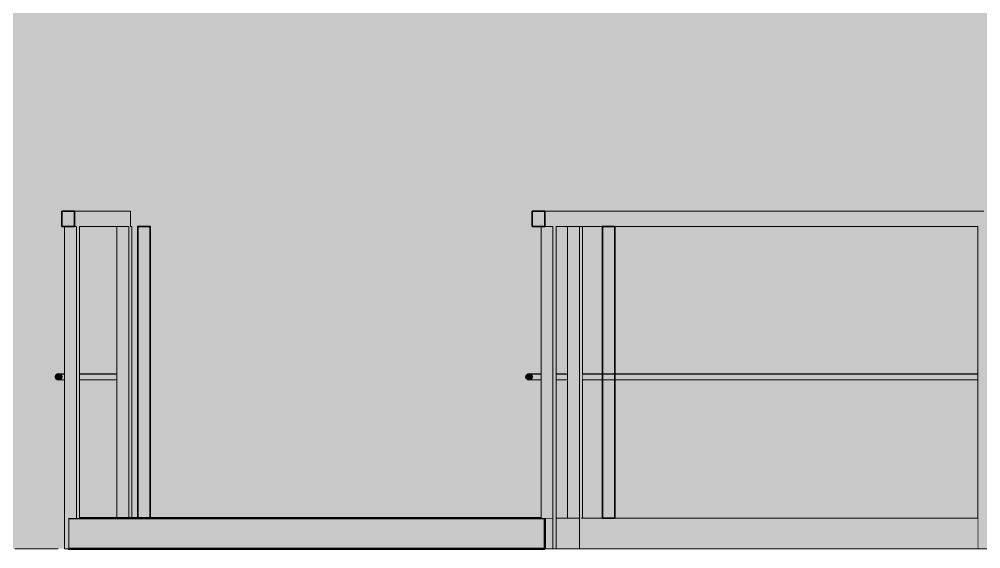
# Model space of a CAD drawing. Header units: millimetres. Extents: x -46169 to 247764, y -86316 to 18123.
# Drawn here: x 233686 to 236822, y -74327 to -72602 of the extents above; entities that cross this region are included whole.
import ezdxf

# ---------------------------------------------------------------- set-up
doc = ezdxf.new("R2010")
doc.units = ezdxf.units.MM
doc.header["$MEASUREMENT"] = 0
doc.linetypes.add('Dashed', pattern=[2822.222233, 1411.111116, -1411.111116])
doc.linetypes.add('Wipeout_Contour', pattern=[1000, 0, -1000])
for name, color, linetype, lineweight in [('0_Pen_No__7', 7, 'Continuous', 35), ('A-95-P_Drawing_Pen_No__2', 8, 'Continuous', 15), ('New_A-20-M_Floor_Slab_Pen_No__89', 8, 'Continuous', 20)]:
    doc.layers.add(name, color=color, linetype=linetype, lineweight=lineweight)
for name, color, linetype, lineweight, true_color in [('A-95-P_Drawing_Pen_No__62', 7, 'Continuous', 20, 0xaaaaaa), ('New_A-20-M_Floor_Slab_Pen_No__29', 7, 'Continuous', 50, 0x2a2a2a), ('New_A-20-M_Floor_Slab_Pen_No__81', 7, 'Continuous', 20, 0x6a6a6a), ('New_A-25-M_Wall_Ext_Pen_No__104', 7, 'Continuous', 15, 0xa6a6a6), ('New_A-25-M_Wall_Ext_Pen_No__44', 7, 'Continuous', 35, 0x444444), ('New_A-25-M_Wall_Ext_Pen_No__64', 7, 'Continuous', 20, 0x606060)]:
    doc.layers.add(name, color=color, linetype=linetype, lineweight=lineweight, true_color=true_color)
for name, color, linetype in [('New_A-20-M_Floor_Slab', 7, 'Continuous'), ('New_A-25-M_Wall_Ext', 7, 'Continuous'), ('New_A-25-M_Wall_Int', 7, 'Continuous')]:
    doc.layers.add(name, color=color, linetype=linetype)

# ---------------------------------------------------------------- blocks, each defined once
blk = doc.blocks.new('Section Elem_36_5', base_point=(221877.1, -83027.5))
at = {"color": 254, "linetype": 'Wipeout_Contour', "lineweight": 0, "ltscale": 1226245.416531053}
blk.add_wipeout([(233883.4, -73757.5), (234000.6, -73757.5), (234005, -73758.7), (234005, -73277.5), (233883.4, -73277.5)], dxfattribs=at).dxf.layer = 'New_A-25-M_Wall_Int'
at = {"color": 254, "linetype": 'Wipeout_Contour', "lineweight": 0, "ltscale": 1233417.399695848}
blk.add_wipeout([(235437.1, -73757.5), (235470.1, -73757.5), (235474.5, -73758.7), (235474.5, -73277.5), (235437.1, -73277.5)], dxfattribs=at).dxf.layer = 'New_A-25-M_Wall_Int'
at = {"color": 254, "linetype": 'Wipeout_Contour', "lineweight": 0, "ltscale": 989384.672698}
blk.add_wipeout([(235523.5, -73757.5), (236812, -73757.5), (236812, -73277.5), (235523.5, -73277.5)], dxfattribs=at).dxf.layer = 'New_A-25-M_Wall_Int'
at = {"color": 254, "linetype": 'Wipeout_Contour', "lineweight": 0, "ltscale": 1226833.685990516}
blk.add_wipeout([(233883.4, -73777.5), (233883.4, -74227.5), (234005, -74227.5), (234005, -73776.3), (234000.6, -73777.5)], dxfattribs=at).dxf.layer = 'New_A-25-M_Wall_Int'
at = {"color": 254, "linetype": 'Wipeout_Contour', "lineweight": 0, "ltscale": 1234002.231735214}
blk.add_wipeout([(235437.1, -74227.5), (235474.5, -74227.5), (235474.5, -73776.3), (235470.1, -73777.5), (235437.1, -73777.5)], dxfattribs=at).dxf.layer = 'New_A-25-M_Wall_Int'
at = {"color": 254, "linetype": 'Wipeout_Contour', "lineweight": 0, "ltscale": 989962.97409}
blk.add_wipeout([(235523.5, -73777.5), (235523.5, -74227.5), (236812, -74227.5), (236812, -73777.5)], dxfattribs=at).dxf.layer = 'New_A-25-M_Wall_Int'
blk = doc.blocks.new('Section Elem_122_5', base_point=(221877.1, -83027.5))
at = {"color": 254, "linetype": 'Wipeout_Contour', "lineweight": 0, "ltscale": 986413.53574}
blk.add_wipeout([(235513.1, -73227.5), (235432, -73227.5), (235432, -73277.5), (235513.1, -73277.5)], dxfattribs=at).dxf.layer = 'New_A-25-M_Wall_Ext'
at = {"color": 254, "linetype": 'Wipeout_Contour', "lineweight": 0, "ltscale": 740015.530674}
blk.add_wipeout([(235383.7, -73757.5), (235388.1, -73758.7), (235388.1, -73757.5)], dxfattribs=at).dxf.layer = 'New_A-25-M_Wall_Ext'
at = {"color": 254, "linetype": 'Wipeout_Contour', "lineweight": 0, "ltscale": 740033.030632}
blk.add_wipeout([(235383.7, -73777.5), (235388.1, -73777.5), (235388.1, -73776.3)], dxfattribs=at).dxf.layer = 'New_A-25-M_Wall_Ext'
at = {"layer": 'New_A-25-M_Wall_Ext_Pen_No__64', "linetype": 'Continuous'}
for p, q in [((235432, -73227.5), (235513.1, -73227.5)), ((235383.7, -73757.5), (235388.1, -73757.5)), ((235383.7, -73777.5), (235388.1, -73777.5))]:
    blk.add_line(p, q, dxfattribs=at)
at = {"color": 254, "linetype": 'Wipeout_Contour', "lineweight": 0, "ltscale": 1481017.358937463}
blk.add_wipeout([(235474.5, -73277.5), (235474.5, -74227.5), (235512.2, -74227.5), (235512.2, -74327.5), (235513.2, -74327.5), (235513.2, -73277.5)], dxfattribs=at).dxf.layer = 'New_A-25-M_Wall_Ext'
at = {"color": 254, "linetype": 'Wipeout_Contour', "lineweight": 0, "ltscale": 1481123.649688794}
blk.add_wipeout([(235513.2, -73277.5), (235513.2, -74327.5), (235518.4, -74327.5), (235518.4, -74227.5), (235523.5, -74227.5), (235523.5, -73277.5)], dxfattribs=at).dxf.layer = 'New_A-25-M_Wall_Ext'
at = {"color": 254, "linetype": 'Wipeout_Contour', "lineweight": 0, "ltscale": 1233704.301980527}
blk.add_wipeout([(235437.1, -73757.5), (235437.1, -73758.8), (235474.5, -73758.8), (235474.5, -73758.7), (235470.1, -73757.5)], dxfattribs=at).dxf.layer = 'New_A-25-M_Wall_Ext'
at = {"layer": 'New_A-25-M_Wall_Ext_Pen_No__64', "linetype": 'Continuous'}
for p, q in [((235437.1, -73277.5), (235513.1, -73277.5)), ((235513.2, -74327.5), (235513.2, -73277.5)), ((235523.5, -74227.5), (235523.5, -73277.5)), ((235512.2, -74327.5), (235513.2, -74327.5)), ((235513.2, -74327.5), (235518.5, -74327.5))]:
    blk.add_line(p, q, dxfattribs=at)
at = {"color": 254, "linetype": 'Wipeout_Contour', "lineweight": 0, "ltscale": 986955.621759}
blk.add_wipeout([(235474.5, -73758.8), (235437.1, -73758.8), (235437.1, -73762.5), (235474.5, -73762.5)], dxfattribs=at).dxf.layer = 'New_A-25-M_Wall_Ext'
at = {"color": 254, "linetype": 'Wipeout_Contour', "lineweight": 0, "ltscale": 986960.799752}
blk.add_wipeout([(235437.1, -73767.5), (235474.5, -73767.5), (235474.5, -73762.5), (235437.1, -73762.5)], dxfattribs=at).dxf.layer = 'New_A-25-M_Wall_Ext'
at = {"color": 254, "linetype": 'Wipeout_Contour', "lineweight": 0, "ltscale": 986966.779106}
blk.add_wipeout([(235437.1, -73767.5), (235437.1, -73772.5), (235474.5, -73772.5), (235474.5, -73767.5)], dxfattribs=at).dxf.layer = 'New_A-25-M_Wall_Ext'
at = {"color": 254, "linetype": 'Wipeout_Contour', "lineweight": 0, "ltscale": 986971.957649}
blk.add_wipeout([(235437.1, -73772.5), (235437.1, -73776.2), (235474.5, -73776.2), (235474.5, -73772.5)], dxfattribs=at).dxf.layer = 'New_A-25-M_Wall_Ext'
at = {"layer": 'New_A-25-M_Wall_Ext_Pen_No__64', "linetype": 'Continuous'}
for p, q in [((235437.1, -73757.5), (235470.1, -73757.5)), ((235470.1, -73757.5), (235474.5, -73758.7))]:
    blk.add_line(p, q, dxfattribs=at)
at = {"color": 254, "linetype": 'Wipeout_Contour', "lineweight": 0, "ltscale": 1233731.599846331}
blk.add_wipeout([(235437.1, -73777.5), (235470.1, -73777.5), (235474.5, -73776.3), (235474.5, -73776.2), (235437.1, -73776.2)], dxfattribs=at).dxf.layer = 'New_A-25-M_Wall_Ext'
at = {"layer": 'New_A-25-M_Wall_Ext_Pen_No__64', "linetype": 'Continuous'}
for p, q in [((235474.5, -74227.5), (235474.5, -73277.5)), ((235437.1, -73777.5), (235470.1, -73777.5)), ((235474.5, -73776.3), (235470.1, -73777.5))]:
    blk.add_line(p, q, dxfattribs=at)
blk = doc.blocks.new('Section Elem_123_5', base_point=(221877.1, -83027.5))
at = {"color": 254, "linetype": 'Wipeout_Contour', "lineweight": 0, "ltscale": 980651.785856}
blk.add_wipeout([(233878.3, -73227.5), (233878.3, -73277.5), (234048.8, -73277.5), (234048.8, -73227.5)], dxfattribs=at).dxf.layer = 'New_A-25-M_Wall_Ext'
at = {"color": 254, "linetype": 'Wipeout_Contour', "lineweight": 0, "ltscale": 735568.997675}
blk.add_wipeout([(233834.4, -73757.5), (233830, -73757.5), (233834.4, -73758.7)], dxfattribs=at).dxf.layer = 'New_A-25-M_Wall_Ext'
at = {"color": 254, "linetype": 'Wipeout_Contour', "lineweight": 0, "ltscale": 735586.603402}
blk.add_wipeout([(233834.4, -73776.3), (233830, -73777.5), (233834.4, -73777.5)], dxfattribs=at).dxf.layer = 'New_A-25-M_Wall_Ext'
at = {"layer": 'New_A-25-M_Wall_Ext_Pen_No__64', "linetype": 'Continuous'}
for p, q in [((233878.3, -73227.5), (234048.8, -73227.5)), ((233830, -73757.5), (233834.4, -73757.5)), ((233830, -73777.5), (233834.4, -73777.5))]:
    blk.add_line(p, q, dxfattribs=at)
at = {"color": 254, "linetype": 'Wipeout_Contour', "lineweight": 0, "ltscale": 981484.806769}
blk.add_wipeout([(234043.7, -73277.5), (234005, -73277.5), (234005, -74227.5), (234043.7, -74227.5)], dxfattribs=at).dxf.layer = 'New_A-25-M_Wall_Ext'
at = {"color": 254, "linetype": 'Wipeout_Contour', "lineweight": 0, "ltscale": 981578.284053}
blk.add_wipeout([(234043.7, -74227.5), (234054, -74227.5), (234054, -73277.5), (234043.7, -73277.5)], dxfattribs=at).dxf.layer = 'New_A-25-M_Wall_Ext'
at = {"color": 254, "linetype": 'Wipeout_Contour', "lineweight": 0, "ltscale": 1226525.423375058}
blk.add_wipeout([(233883.4, -73757.5), (233883.4, -73758.8), (234003.6, -73758.8), (233999, -73757.6), (233999.5, -73757.5)], dxfattribs=at).dxf.layer = 'New_A-25-M_Wall_Ext'
at = {"layer": 'New_A-25-M_Wall_Ext_Pen_No__64', "linetype": 'Continuous'}
for p, q in [((234048.8, -73277.5), (234048.8, -73227.5)), ((233883.4, -73277.5), (234043.7, -73277.5)), ((234043.7, -74227.5), (234043.7, -73277.5)), ((234049.5, -73277.5), (234054, -73277.5)), ((234054, -74227.5), (234054, -73277.5))]:
    blk.add_line(p, q, dxfattribs=at)
at = {"color": 254, "linetype": 'Wipeout_Contour', "lineweight": 0, "ltscale": 1226760.073747872}
blk.add_wipeout([(234000.6, -73757.5), (233999.5, -73757.5), (234004.5, -73758.8), (234005, -73758.8), (234005, -73758.7)], dxfattribs=at).dxf.layer = 'New_A-25-M_Wall_Ext'
at = {"color": 254, "linetype": 'Wipeout_Contour', "lineweight": 0, "ltscale": 1226540.196919064}
blk.add_wipeout([(234003.6, -73758.8), (233883.4, -73758.8), (233883.4, -73762.5), (234005, -73762.5), (234005, -73760.2)], dxfattribs=at).dxf.layer = 'New_A-25-M_Wall_Ext'
at = {"color": 254, "linetype": 'Wipeout_Contour', "lineweight": 0, "ltscale": 736061.847002}
blk.add_wipeout([(234004.5, -73758.8), (234005, -73759.3), (234005, -73758.8)], dxfattribs=at).dxf.layer = 'New_A-25-M_Wall_Ext'
at = {"color": 254, "linetype": 'Wipeout_Contour', "lineweight": 0, "ltscale": 981192.563206}
blk.add_wipeout([(233883.4, -73767.5), (234005, -73767.5), (234005, -73762.5), (233883.4, -73762.5)], dxfattribs=at).dxf.layer = 'New_A-25-M_Wall_Ext'
at = {"color": 254, "linetype": 'Wipeout_Contour', "lineweight": 0, "ltscale": 981198.57771}
blk.add_wipeout([(234005, -73767.5), (233883.4, -73767.5), (233883.4, -73772.5), (234005, -73772.5)], dxfattribs=at).dxf.layer = 'New_A-25-M_Wall_Ext'
at = {"color": 254, "linetype": 'Wipeout_Contour', "lineweight": 0, "ltscale": 1226561.114272208}
blk.add_wipeout([(233883.4, -73776.2), (234003.6, -73776.2), (234005, -73774.8), (234005, -73772.5), (233883.4, -73772.5)], dxfattribs=at).dxf.layer = 'New_A-25-M_Wall_Ext'
at = {"layer": 'New_A-25-M_Wall_Ext_Pen_No__64', "linetype": 'Continuous'}
for p, q in [((233883.4, -73757.5), (234000.6, -73757.5)), ((234000.6, -73757.5), (234005, -73758.7))]:
    blk.add_line(p, q, dxfattribs=at)
at = {"color": 254, "linetype": 'Wipeout_Contour', "lineweight": 0, "ltscale": 736077.470918}
blk.add_wipeout([(234004.5, -73776.2), (234005, -73776.2), (234005, -73775.7)], dxfattribs=at).dxf.layer = 'New_A-25-M_Wall_Ext'
at = {"color": 254, "linetype": 'Wipeout_Contour', "lineweight": 0, "ltscale": 1226554.036906113}
blk.add_wipeout([(233883.4, -73776.2), (233883.4, -73777.5), (233999.5, -73777.5), (233999, -73777.4), (234003.6, -73776.2)], dxfattribs=at).dxf.layer = 'New_A-25-M_Wall_Ext'
at = {"color": 254, "linetype": 'Wipeout_Contour', "lineweight": 0, "ltscale": 1226787.52611849}
blk.add_wipeout([(234004.5, -73776.2), (233999.5, -73777.5), (234000.6, -73777.5), (234005, -73776.3), (234005, -73776.2)], dxfattribs=at).dxf.layer = 'New_A-25-M_Wall_Ext'
at = {"layer": 'New_A-25-M_Wall_Ext_Pen_No__64', "linetype": 'Continuous'}
for p, q in [((234005, -74227.5), (234005, -73277.5)), ((233883.4, -73777.5), (234000.6, -73777.5)), ((234005, -73776.3), (234000.6, -73777.5))]:
    blk.add_line(p, q, dxfattribs=at)
blk = doc.blocks.new('Section Elem_124_5', base_point=(221877.1, -83027.5))
at = {"color": 254, "linetype": 'Wipeout_Contour', "lineweight": 0, "ltscale": 989087.897004}
blk.add_wipeout([(236832, -73227.5), (235513.1, -73227.5), (235513.1, -73277.5), (236832, -73277.5)], dxfattribs=at).dxf.layer = 'New_A-25-M_Wall_Ext'
at = {"layer": 'New_A-25-M_Wall_Ext_Pen_No__64', "linetype": 'Continuous'}
blk.add_line((235513.1, -73227.5), (236832, -73227.5), dxfattribs=at)
at = {"color": 254, "linetype": 'Wipeout_Contour', "lineweight": 0, "ltscale": 992261.698354}
blk.add_wipeout([(236812, -74327.5), (236852, -74327.5), (236852, -73277.5), (236812, -73277.5)], dxfattribs=at).dxf.layer = 'New_A-25-M_Wall_Ext'
at = {"layer": 'New_A-25-M_Wall_Ext_Pen_No__64', "linetype": 'Continuous'}
for p, q in [((235513.1, -73277.5), (236812, -73277.5)), ((236852, -74327.5), (236852, -73277.5)), ((236812, -74327.5), (236852, -74327.5))]:
    blk.add_line(p, q, dxfattribs=at)
at = {"color": 254, "linetype": 'Wipeout_Contour', "lineweight": 0, "ltscale": 989670.808906}
blk.add_wipeout([(236812, -73757.5), (235523.5, -73757.5), (235523.5, -73758.8), (236812, -73758.8)], dxfattribs=at).dxf.layer = 'New_A-25-M_Wall_Ext'
at = {"color": 254, "linetype": 'Wipeout_Contour', "lineweight": 0, "ltscale": 989673.790103}
blk.add_wipeout([(236812, -73758.8), (235523.5, -73758.8), (235523.5, -73762.5), (236812, -73762.5)], dxfattribs=at).dxf.layer = 'New_A-25-M_Wall_Ext'
at = {"color": 254, "linetype": 'Wipeout_Contour', "lineweight": 0, "ltscale": 989678.953897}
blk.add_wipeout([(236812, -73762.5), (235523.5, -73762.5), (235523.5, -73767.5), (236812, -73767.5)], dxfattribs=at).dxf.layer = 'New_A-25-M_Wall_Ext'
at = {"color": 254, "linetype": 'Wipeout_Contour', "lineweight": 0, "ltscale": 989684.916862}
blk.add_wipeout([(236812, -73767.5), (235523.5, -73767.5), (235523.5, -73772.5), (236812, -73772.5)], dxfattribs=at).dxf.layer = 'New_A-25-M_Wall_Ext'
at = {"color": 254, "linetype": 'Wipeout_Contour', "lineweight": 0, "ltscale": 989690.081205}
blk.add_wipeout([(236812, -73772.5), (235523.5, -73772.5), (235523.5, -73776.2), (236812, -73776.2)], dxfattribs=at).dxf.layer = 'New_A-25-M_Wall_Ext'
at = {"layer": 'New_A-25-M_Wall_Ext_Pen_No__64', "linetype": 'Continuous'}
blk.add_line((235523.5, -73757.5), (236812, -73757.5), dxfattribs=at)
at = {"color": 254, "linetype": 'Wipeout_Contour', "lineweight": 0, "ltscale": 989693.062961}
blk.add_wipeout([(236812, -73776.2), (235523.5, -73776.2), (235523.5, -73777.5), (236812, -73777.5)], dxfattribs=at).dxf.layer = 'New_A-25-M_Wall_Ext'
at = {"layer": 'New_A-25-M_Wall_Ext_Pen_No__64', "linetype": 'Continuous'}
for p, q in [((236812, -74327.5), (236812, -73277.5)), ((235523.5, -73777.5), (236812, -73777.5))]:
    blk.add_line(p, q, dxfattribs=at)
blk = doc.blocks.new('Section Elem_125_5', base_point=(221877.1, -83027.5))
at = {"color": 254, "linetype": 'Wipeout_Contour', "lineweight": 0, "ltscale": 980978.681462}
blk.add_wipeout([(234049.5, -73227.5), (234048.8, -73227.5), (234048.8, -73277.5), (234049.5, -73277.5)], dxfattribs=at).dxf.layer = 'New_A-25-M_Wall_Ext'
at = {"color": 254, "linetype": 'Wipeout_Contour', "lineweight": 0, "ltscale": 1472111.791233263}
blk.add_wipeout([(233999, -73757.6), (234003.6, -73758.8), (234005, -73760.2), (234005, -73759.3), (234004.5, -73758.8), (233999.5, -73757.5)], dxfattribs=at).dxf.layer = 'New_A-25-M_Wall_Ext'
at = {"layer": 'New_A-25-M_Wall_Ext_Pen_No__64', "linetype": 'Continuous'}
for p, q in [((234048.8, -73227.5), (234049.5, -73227.5)), ((234049.5, -73227.5), (234049.5, -73277.5)), ((234049.5, -73277.5), (234048.8, -73277.5)), ((233999, -73757.6), (233999.5, -73757.5)), ((233999.5, -73757.5), (234004.5, -73758.8))]:
    blk.add_line(p, q, dxfattribs=at)
at = {"color": 254, "linetype": 'Wipeout_Contour', "lineweight": 0, "ltscale": 1472143.617122514}
blk.add_wipeout([(234003.6, -73776.2), (233999, -73777.4), (233999.5, -73777.5), (234004.5, -73776.2), (234005, -73775.7), (234005, -73774.8)], dxfattribs=at).dxf.layer = 'New_A-25-M_Wall_Ext'
at = {"layer": 'New_A-25-M_Wall_Ext_Pen_No__64', "linetype": 'Continuous'}
for p, q in [((233999.5, -73777.5), (233999, -73777.3)), ((234004.5, -73776.2), (233999.5, -73777.5)), ((234004.5, -73758.8), (234005, -73759.3)), ((234005, -73775.7), (234004.5, -73776.2))]:
    blk.add_line(p, q, dxfattribs=at)
blk = doc.blocks.new('Section Elem_137_5', base_point=(221877.1, -83027.5))
at = {"layer": 'New_A-20-M_Floor_Slab_Pen_No__29', "linetype": 'Continuous'}
blk.add_line((233846.3, -74227.5), (233846.3, -74327.5), dxfattribs=at)
at = {"color": 254, "linetype": 'Wipeout_Contour', "lineweight": 0, "ltscale": 987411.615473}
blk.add_wipeout([(235399.9, -74327.5), (235425.8, -74327.5), (235425.8, -74227.5), (235399.9, -74227.5)], dxfattribs=at).dxf.layer = 'New_A-20-M_Floor_Slab'
at = {"layer": 'New_A-20-M_Floor_Slab_Pen_No__81', "linetype": 'Continuous', "lineweight": 0, "true_color": 0x353535}
blk.add_hatch(color=250, dxfattribs=at).paths.add_polyline_path([(235399.9, -74227.5), (233846.3, -74227.5), (233846.3, -74327.5), (235399.9, -74327.5)])
at = {"layer": 'New_A-20-M_Floor_Slab_Pen_No__29', "linetype": 'Continuous'}
for p, q in [((235399.9, -74227.5), (233846.3, -74227.5)), ((235399.9, -74227.5), (235399.9, -74327.5)), ((235399.9, -74327.5), (233846.3, -74327.5))]:
    blk.add_line(p, q, dxfattribs=at)
at = {"color": 254, "linetype": 'Wipeout_Contour', "lineweight": 0, "ltscale": 987647.462627}
blk.add_wipeout([(235437.1, -74327.5), (235512.2, -74327.5), (235512.2, -74227.5), (235437.1, -74227.5)], dxfattribs=at).dxf.layer = 'New_A-20-M_Floor_Slab'
at = {"layer": 'New_A-20-M_Floor_Slab_Pen_No__89', "linetype": 'Continuous'}
for p, q in [((235425.8, -74227.5), (235399.9, -74227.5)), ((235425.8, -74327.5), (235399.9, -74327.5))]:
    blk.add_line(p, q, dxfattribs=at)
at = {"color": 254, "linetype": 'Wipeout_Contour', "lineweight": 0, "ltscale": 990282.330355}
blk.add_wipeout([(235518.4, -74227.5), (235518.4, -74327.5), (236812, -74327.5), (236812, -74227.5)], dxfattribs=at).dxf.layer = 'New_A-20-M_Floor_Slab'
at = {"layer": 'New_A-20-M_Floor_Slab_Pen_No__89', "linetype": 'Continuous'}
for p, q in [((235512.2, -74227.5), (235437.1, -74227.5)), ((236812, -74227.5), (235518.4, -74227.5)), ((235512.2, -74327.5), (235437.1, -74327.5)), ((236812, -74327.5), (235518.5, -74327.5))]:
    blk.add_line(p, q, dxfattribs=at)
blk = doc.blocks.new('Section Elem_149_5', base_point=(221877.1, -83027.5))
at = {"layer": 'New_A-25-M_Wall_Ext_Pen_No__44', "linetype": 'Continuous'}
blk.add_line((235359.5, -73227.5), (235359.5, -73277.5), dxfattribs=at)
at = {"color": 254, "linetype": 'Wipeout_Contour', "lineweight": 0, "ltscale": 986199.398268}
blk.add_wipeout([(235400.9, -73227.5), (235400.9, -73277.5), (235432, -73277.5), (235432, -73227.5)], dxfattribs=at).dxf.layer = 'New_A-25-M_Wall_Ext'
at = {"layer": 'New_A-25-M_Wall_Ext_Pen_No__44', "linetype": 'Continuous'}
blk.add_line((235400.9, -73227.5), (235359.5, -73227.5), dxfattribs=at)
at = {"layer": 'New_A-25-M_Wall_Ext_Pen_No__64', "linetype": 'Continuous'}
blk.add_line((235400.9, -73227.5), (235432, -73227.5), dxfattribs=at)
at = {"color": 254, "linetype": 'Wipeout_Contour', "lineweight": 0, "ltscale": 1480522.764595449}
blk.add_wipeout([(235426.8, -73277.5), (235388.1, -73277.5), (235388.1, -74227.5), (235425.8, -74227.5), (235425.8, -74327.5), (235426.8, -74327.5)], dxfattribs=at).dxf.layer = 'New_A-25-M_Wall_Ext'
at = {"layer": 'New_A-25-M_Wall_Ext_Pen_No__104', "linetype": 'Continuous'}
blk.add_hatch(color=256, dxfattribs=at).paths.add_polyline_path([(235359.5, -73277.5), (235400.9, -73277.5), (235400.9, -73227.5), (235359.5, -73227.5)])
at = {"layer": 'New_A-25-M_Wall_Ext_Pen_No__44', "linetype": 'Continuous'}
for p, q in [((235400.9, -73227.5), (235400.9, -73277.5)), ((235400.9, -73277.5), (235359.5, -73277.5))]:
    blk.add_line(p, q, dxfattribs=at)
at = {"color": 254, "linetype": 'Wipeout_Contour', "lineweight": 0, "ltscale": 986916.522423}
blk.add_wipeout([(235426.8, -74327.5), (235437.1, -74327.5), (235437.1, -73277.5), (235426.8, -73277.5)], dxfattribs=at).dxf.layer = 'New_A-25-M_Wall_Ext'
at = {"color": 254, "linetype": 'Wipeout_Contour', "lineweight": 0, "ltscale": 1233293.838538696}
blk.add_wipeout([(235383.7, -73757.5), (235349.2, -73757.5), (235354.3, -73758.8), (235388.1, -73758.8), (235388.1, -73758.7)], dxfattribs=at).dxf.layer = 'New_A-25-M_Wall_Ext'
at = {"layer": 'New_A-25-M_Wall_Ext_Pen_No__64', "linetype": 'Continuous'}
for p, q in [((235400.9, -73277.5), (235426.8, -73277.5)), ((235426.8, -74327.5), (235426.8, -73277.5)), ((235437.1, -74327.5), (235437.1, -73277.5)), ((235425.8, -74327.5), (235426.8, -74327.5)), ((235426.8, -74327.5), (235437.1, -74327.5))]:
    blk.add_line(p, q, dxfattribs=at)
at = {"color": 254, "linetype": 'Wipeout_Contour', "lineweight": 0, "ltscale": 986636.190413}
blk.add_wipeout([(235354.3, -73758.8), (235358.1, -73762.5), (235388.1, -73762.5), (235388.1, -73758.8)], dxfattribs=at).dxf.layer = 'New_A-25-M_Wall_Ext'
at = {"color": 254, "linetype": 'Wipeout_Contour', "lineweight": 0, "ltscale": 986646.373116}
blk.add_wipeout([(235358.1, -73762.5), (235359.5, -73767.5), (235388.1, -73767.5), (235388.1, -73762.5)], dxfattribs=at).dxf.layer = 'New_A-25-M_Wall_Ext'
at = {"color": 254, "linetype": 'Wipeout_Contour', "lineweight": 0, "ltscale": 986652.354377}
blk.add_wipeout([(235358.1, -73772.5), (235388.1, -73772.5), (235388.1, -73767.5), (235359.5, -73767.5)], dxfattribs=at).dxf.layer = 'New_A-25-M_Wall_Ext'
at = {"color": 254, "linetype": 'Wipeout_Contour', "lineweight": 0, "ltscale": 986652.531589}
blk.add_wipeout([(235358.1, -73772.5), (235354.3, -73776.2), (235388.1, -73776.2), (235388.1, -73772.5)], dxfattribs=at).dxf.layer = 'New_A-25-M_Wall_Ext'
at = {"layer": 'New_A-25-M_Wall_Ext_Pen_No__44', "linetype": 'Continuous'}
for q in [(235344, -73758.8), (235354.3, -73758.8)]:
    blk.add_line((235349.2, -73757.5), q, dxfattribs=at)
at = {"layer": 'New_A-25-M_Wall_Ext_Pen_No__64', "linetype": 'Continuous'}
for p, q in [((235349.2, -73757.5), (235383.7, -73757.5)), ((235383.7, -73757.5), (235388.1, -73758.7))]:
    blk.add_line(p, q, dxfattribs=at)
at = {"color": 254, "linetype": 'Wipeout_Contour', "lineweight": 0, "ltscale": 1233321.145511037}
blk.add_wipeout([(235349.2, -73777.5), (235383.7, -73777.5), (235388.1, -73776.3), (235388.1, -73776.2), (235354.3, -73776.2)], dxfattribs=at).dxf.layer = 'New_A-25-M_Wall_Ext'
at = {"layer": 'New_A-25-M_Wall_Ext_Pen_No__104', "linetype": 'Continuous'}
blk.add_hatch(color=256, dxfattribs=at).paths.add_polyline_path([(235344, -73776.2), (235349.2, -73777.5), (235354.3, -73776.2), (235358.1, -73772.5), (235359.5, -73767.5), (235358.1, -73762.5), (235354.3, -73758.8), (235349.2, -73757.5), (235344, -73758.8), (235340.2, -73762.5), (235338.8, -73767.5), (235340.2, -73772.5)])
at = {"layer": 'New_A-25-M_Wall_Ext_Pen_No__44', "linetype": 'Continuous'}
for p, q in [((235340.2, -73762.5), (235338.8, -73767.5)), ((235338.8, -73767.5), (235340.2, -73772.5)), ((235344, -73758.8), (235340.2, -73762.5)), ((235340.2, -73772.5), (235344, -73776.2)), ((235344, -73776.2), (235349.2, -73777.5)), ((235354.3, -73776.2), (235349.2, -73777.5)), ((235354.3, -73758.8), (235358.1, -73762.5)), ((235358.1, -73772.5), (235354.3, -73776.2)), ((235358.1, -73762.5), (235359.5, -73767.5)), ((235359.5, -73767.5), (235358.1, -73772.5))]:
    blk.add_line(p, q, dxfattribs=at)
at = {"layer": 'New_A-25-M_Wall_Ext_Pen_No__64', "linetype": 'Continuous'}
for p, q in [((235388.1, -74227.5), (235388.1, -73277.5)), ((235349.2, -73777.5), (235383.7, -73777.5)), ((235388.1, -73776.3), (235383.7, -73777.5))]:
    blk.add_line(p, q, dxfattribs=at)
blk = doc.blocks.new('Section Elem_150_5', base_point=(221877.1, -83027.5))
at = {"color": 254, "linetype": 'Wipeout_Contour', "lineweight": 0, "ltscale": 980304.664081}
blk.add_wipeout([(233867, -73227.5), (233867, -73277.5), (233878.3, -73277.5), (233878.3, -73227.5)], dxfattribs=at).dxf.layer = 'New_A-25-M_Wall_Ext'
at = {"layer": 'New_A-25-M_Wall_Ext_Pen_No__44', "linetype": 'Continuous'}
blk.add_line((233867, -73227.5), (233825.6, -73227.5), dxfattribs=at)
at = {"layer": 'New_A-25-M_Wall_Ext_Pen_No__64', "linetype": 'Continuous'}
blk.add_line((233867, -73227.5), (233878.3, -73227.5), dxfattribs=at)
at = {"color": 254, "linetype": 'Wipeout_Contour', "lineweight": 0, "ltscale": 1471583.671844883}
blk.add_wipeout([(233834.4, -73277.5), (233834.4, -74327.5), (233846.3, -74327.5), (233846.3, -74227.5), (233873.1, -74227.5), (233873.1, -73277.5)], dxfattribs=at).dxf.layer = 'New_A-25-M_Wall_Ext'
at = {"layer": 'New_A-25-M_Wall_Ext_Pen_No__44', "linetype": 'Continuous'}
blk.add_line((233825.6, -73227.5), (233825.6, -73277.5), dxfattribs=at)
at = {"layer": 'New_A-25-M_Wall_Ext_Pen_No__64', "linetype": 'Continuous'}
blk.add_line((233834.4, -74327.5), (233846.3, -74327.5), dxfattribs=at)
at = {"color": 254, "linetype": 'Wipeout_Contour', "lineweight": 0, "ltscale": 980927.503364}
blk.add_wipeout([(233883.4, -73277.5), (233873.1, -73277.5), (233873.1, -74227.5), (233883.4, -74227.5)], dxfattribs=at).dxf.layer = 'New_A-25-M_Wall_Ext'
at = {"color": 254, "linetype": 'Wipeout_Contour', "lineweight": 0, "ltscale": 1225920.641157713}
blk.add_wipeout([(233815.2, -73757.5), (233820.4, -73758.8), (233834.4, -73758.8), (233834.4, -73758.7), (233830, -73757.5)], dxfattribs=at).dxf.layer = 'New_A-25-M_Wall_Ext'
at = {"layer": 'New_A-25-M_Wall_Ext_Pen_No__104', "linetype": 'Continuous'}
blk.add_hatch(color=256, dxfattribs=at).paths.add_polyline_path([(233825.6, -73277.5), (233867, -73277.5), (233867, -73227.5), (233825.6, -73227.5)])
at = {"layer": 'New_A-25-M_Wall_Ext_Pen_No__44', "linetype": 'Continuous'}
for p, q in [((233867, -73227.5), (233867, -73277.5)), ((233867, -73277.5), (233825.6, -73277.5))]:
    blk.add_line(p, q, dxfattribs=at)
at = {"layer": 'New_A-25-M_Wall_Ext_Pen_No__64', "linetype": 'Continuous'}
for p, q in [((233867, -73277.5), (233873.1, -73277.5)), ((233873.1, -74227.5), (233873.1, -73277.5)), ((233883.4, -74227.5), (233883.4, -73277.5))]:
    blk.add_line(p, q, dxfattribs=at)
at = {"color": 254, "linetype": 'Wipeout_Contour', "lineweight": 0, "ltscale": 980745.046775}
blk.add_wipeout([(233834.4, -73758.8), (233820.4, -73758.8), (233824.2, -73762.5), (233834.4, -73762.5)], dxfattribs=at).dxf.layer = 'New_A-25-M_Wall_Ext'
at = {"color": 254, "linetype": 'Wipeout_Contour', "lineweight": 0, "ltscale": 980755.323076}
blk.add_wipeout([(233834.4, -73762.5), (233824.2, -73762.5), (233825.6, -73767.5), (233834.4, -73767.5)], dxfattribs=at).dxf.layer = 'New_A-25-M_Wall_Ext'
at = {"color": 254, "linetype": 'Wipeout_Contour', "lineweight": 0, "ltscale": 980761.340266}
blk.add_wipeout([(233825.6, -73767.5), (233824.2, -73772.5), (233834.4, -73772.5), (233834.4, -73767.5)], dxfattribs=at).dxf.layer = 'New_A-25-M_Wall_Ext'
at = {"color": 254, "linetype": 'Wipeout_Contour', "lineweight": 0, "ltscale": 980761.48612}
blk.add_wipeout([(233824.2, -73772.5), (233820.4, -73776.2), (233834.4, -73776.2), (233834.4, -73772.5)], dxfattribs=at).dxf.layer = 'New_A-25-M_Wall_Ext'
at = {"layer": 'New_A-25-M_Wall_Ext_Pen_No__44', "linetype": 'Continuous'}
for q in [(233810, -73758.8), (233820.4, -73758.8)]:
    blk.add_line((233815.2, -73757.5), q, dxfattribs=at)
at = {"layer": 'New_A-25-M_Wall_Ext_Pen_No__64', "linetype": 'Continuous'}
for p, q in [((233815.2, -73757.5), (233830, -73757.5)), ((233830, -73757.5), (233834.4, -73758.7))]:
    blk.add_line(p, q, dxfattribs=at)
at = {"color": 254, "linetype": 'Wipeout_Contour', "lineweight": 0, "ltscale": 1225948.112343146}
blk.add_wipeout([(233815.2, -73777.5), (233830, -73777.5), (233834.4, -73776.3), (233834.4, -73776.2), (233820.4, -73776.2)], dxfattribs=at).dxf.layer = 'New_A-25-M_Wall_Ext'
at = {"layer": 'New_A-25-M_Wall_Ext_Pen_No__104', "linetype": 'Continuous'}
blk.add_hatch(color=256, dxfattribs=at).paths.add_polyline_path([(233810, -73776.2), (233815.2, -73777.5), (233820.4, -73776.2), (233824.2, -73772.5), (233825.6, -73767.5), (233824.2, -73762.5), (233820.4, -73758.8), (233815.2, -73757.5), (233810, -73758.8), (233806.2, -73762.5), (233804.8, -73767.5), (233806.2, -73772.5)])
at = {"layer": 'New_A-25-M_Wall_Ext_Pen_No__44', "linetype": 'Continuous'}
for p, q in [((233806.2, -73762.5), (233804.8, -73767.5)), ((233804.8, -73767.5), (233806.2, -73772.5)), ((233810, -73758.8), (233806.2, -73762.5)), ((233806.2, -73772.5), (233810, -73776.2)), ((233810, -73776.2), (233815.2, -73777.5)), ((233820.4, -73776.2), (233815.2, -73777.5)), ((233820.4, -73758.8), (233824.2, -73762.5)), ((233824.2, -73772.5), (233820.4, -73776.2)), ((233824.2, -73762.5), (233825.6, -73767.5)), ((233825.6, -73767.5), (233824.2, -73772.5))]:
    blk.add_line(p, q, dxfattribs=at)
at = {"layer": 'New_A-25-M_Wall_Ext_Pen_No__64', "linetype": 'Continuous'}
for p, q in [((233834.4, -74327.5), (233834.4, -73277.5)), ((233815.2, -73777.5), (233830, -73777.5)), ((233834.4, -73776.3), (233830, -73777.5))]:
    blk.add_line(p, q, dxfattribs=at)

msp = doc.modelspace()

# ---------------------------------------------------------------- block references
at = {"layer": 'New_A-25-M_Wall_Int'}
msp.add_blockref('Section Elem_36_5', (221877.1, -83027.5), dxfattribs=at)

# ---------------------------------------------------------------- next in the draw order: block references
at = {"layer": 'New_A-25-M_Wall_Ext'}
for name in ['Section Elem_123_5', 'Section Elem_122_5']:
    msp.add_blockref(name, (221877.1, -83027.5), dxfattribs=at)

# ---------------------------------------------------------------- next in the draw order: block references
for name in ['Section Elem_125_5', 'Section Elem_124_5']:
    msp.add_blockref(name, (221877.1, -83027.5), dxfattribs=at)

# ---------------------------------------------------------------- next in the draw order: block references
at = {"layer": 'New_A-20-M_Floor_Slab'}
msp.add_blockref('Section Elem_137_5', (221877.1, -83027.5), dxfattribs=at)

# ---------------------------------------------------------------- next in the draw order: linework, layer by layer
at = {"layer": '0_Pen_No__7', "linetype": 'Continuous', "flags": 128}
for points in [[(234072.8, -74227.5), (234112.8, -74227.5), (234112.8, -73277.5), (234072.8, -73277.5)], [(235628.3, -74227.5), (235588.3, -74227.5), (235588.3, -73277.5), (235628.3, -73277.5)]]:
    msp.add_lwpolyline(points, close=True, dxfattribs=at)

# ---------------------------------------------------------------- next in the draw order: block references
at = {"layer": 'New_A-25-M_Wall_Ext'}
for name in ['Section Elem_150_5', 'Section Elem_149_5']:
    msp.add_blockref(name, (221877.1, -83027.5), dxfattribs=at)

# ---------------------------------------------------------------- next in the draw order: hatches: boundary and pattern name
at = {"layer": 'A-95-P_Drawing_Pen_No__62', "linetype": 'Continuous', "ltscale": 0.1}
h = msp.add_hatch(dxfattribs=at)
h.set_pattern_fill('Brass_Bronze_0005', color=256, style=0, pattern_type=2)
h.set_pattern_definition([(45, (221877.12, -83027.49), (-91.9239, 91.9239), []), (45, (221831.15, -82981.53), (-91.9239, 91.9239), [97.5, -32.5])])
h.paths.add_polyline_path([(222561.4, -71327.5), (222561.4, -74327.5), (237407.3, -74327.5), (237407.3, -71902.5), (238642.4, -71902.5), (238642.4, -74327.5), (241734.5, -74327.5), (241734.5, -71327.5)])

# ---------------------------------------------------------------- next in the draw order: linework, layer by layer
at = {"layer": 'A-95-P_Drawing_Pen_No__2', "linetype": 'Dashed', "ltscale": 0.1, "flags": 128}
msp.add_lwpolyline([(222561.4, -71327.5), (222561.4, -74327.5), (237407.3, -74327.5), (237407.3, -71902.5), (238642.4, -71902.5), (238642.4, -74327.5), (241734.5, -74327.5), (241734.5, -71327.5)], close=True, dxfattribs=at)

doc.saveas('drawing.dxf')
